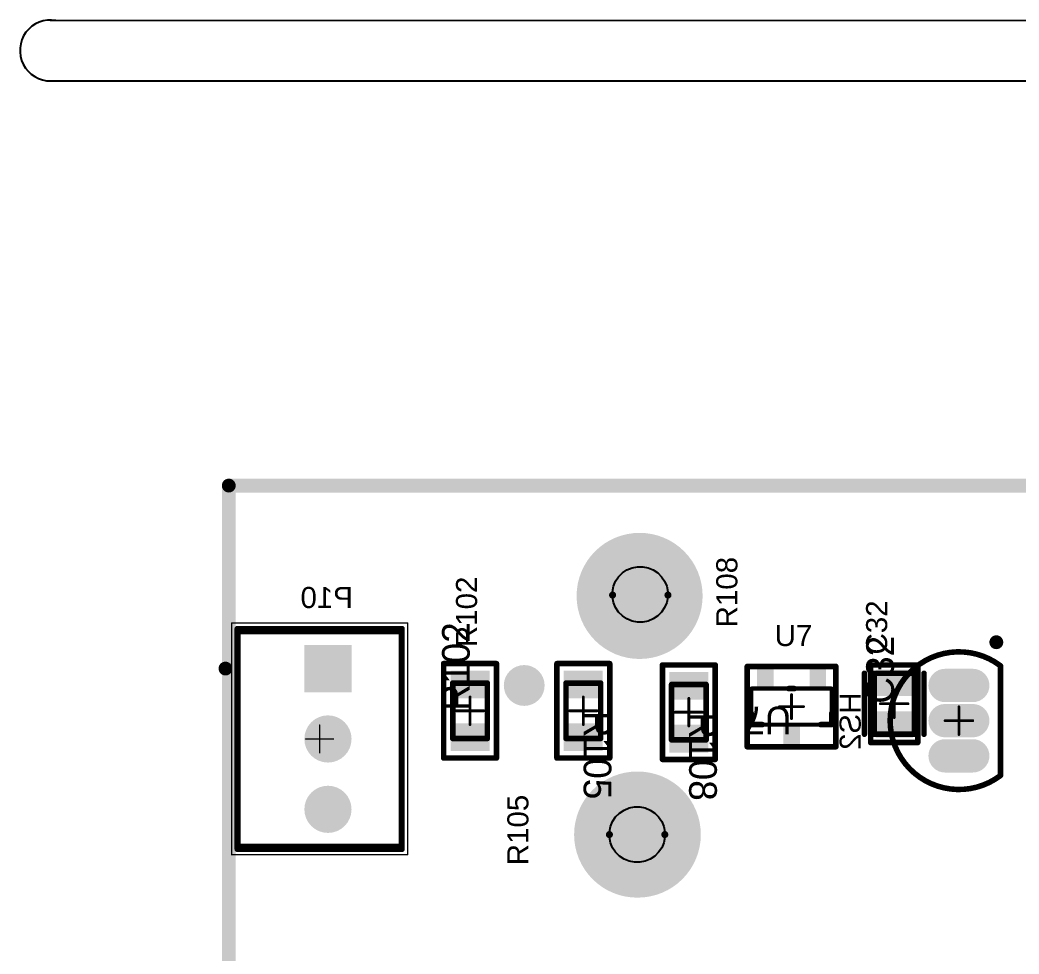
# Model space of a CAD drawing. Header units: millimetres. Extents: x 54 to 247, y 53 to 195.
# Drawn here: x 53.8 to 89.88, y 160.87 to 194.58 of the extents above; entities that cross this region are included whole.
import ezdxf

# ---------------------------------------------------------------- set-up
doc = ezdxf.new("R2010")
doc.units = ezdxf.units.MM
for name, color, linetype in [('BottomOverlay', 54, 'Continuous'), ('BottomSolder', 6, 'Continuous'), ('Mechanical1', 6, 'Continuous'), ('Mechanical10', 56, 'Continuous'), ('Mechanical12', 56, 'Continuous'), ('Mechanical13', 56, 'Continuous'), ('Mechanical15', 56, 'Continuous'), ('MultiLayer', 9, 'Continuous'), ('PadHoleLayer', 156, 'Continuous'), ('TopOverlay', 2, 'Continuous'), ('TopPaste', 8, 'Continuous'), ('TopSolder', 216, 'Continuous'), ('ViaHoleLayer', 16, 'Continuous')]:
    doc.layers.add(name, color=color, linetype=linetype)
doc.styles.add('Arial', font='arial.ttf', dxfattribs={"height": 0.2})

# ---------------------------------------------------------------- blocks, each defined once
blk = doc.blocks.new('N________TL431AQDBZR_215_0_2')
at = {"layer": 'TopPaste'}
for points in [[(-0.25, 0.7), (0.25, 0.7), (0.25, 1.3), (-0.25, 1.3)], [(-1.2, -1.301), (-0.7, -1.301), (-0.7, -0.701), (-1.2, -0.701)], [(0.7, -1.301), (1.2, -1.301), (1.2, -0.701), (0.7, -0.701)]]:
    blk.add_hatch(color=8, dxfattribs=at).paths.add_polyline_path(points)
at = {"layer": 'TopSolder'}
for points in [[(-0.3, 0.65), (-0.3, 1.35), (0.3, 1.35), (0.3, 0.65)], [(-1.25, -1.35), (-1.25, -0.65), (-0.65, -0.65), (-0.65, -1.35)], [(0.65, -1.35), (0.65, -0.65), (1.25, -0.65), (1.25, -1.35)]]:
    blk.add_hatch(color=216, dxfattribs=at).paths.add_polyline_path(points)
at = {"layer": 'Mechanical10', "const_width": 0.2}
for points in [[(1.6, 1.45), (-1.6, 1.45)], [(-1.6, 1.45), (-1.6, -1.45)], [(1.6, 1.45), (1.6, -1.45)], [(1.6, -1.45), (-1.6, -1.45)]]:
    blk.add_lwpolyline(points, dxfattribs=at)
at = {"layer": 'Mechanical10', "const_width": 0.1}
for points in [[(-1.65, 1.45, 1), (-1.55, 1.45, 1)], [(-1.65, 1.45, 1), (-1.55, 1.45, 1)], [(1.55, 1.45, 1), (1.65, 1.45, 1)], [(1.55, 1.45, 1), (1.65, 1.45, 1)], [(-1.65, -1.45, 1), (-1.55, -1.45, 1)], [(-1.65, -1.45, 1), (-1.55, -1.45, 1)], [(1.55, -1.45, 1), (1.65, -1.45, 1)], [(1.55, -1.45, 1), (1.65, -1.45, 1)]]:
    blk.add_lwpolyline(points, format="xyb", close=True, dxfattribs=at)
at = {"layer": 'Mechanical12', "const_width": 0.15}
for points in [[(1.45, 0.65), (-1.45, 0.65)], [(-1.45, 0.65), (-1.45, -0.65)], [(1.45, 0.65), (1.45, -0.65)], [(1.45, -0.65), (-1.45, -0.65)]]:
    blk.add_lwpolyline(points, dxfattribs=at)
at = {"layer": 'Mechanical12', "const_width": 0.075}
for points in [[(-1.487, 0.65, 1), (-1.412, 0.65, 1)], [(-1.487, 0.65, 1), (-1.412, 0.65, 1)], [(1.412, 0.65, 1), (1.487, 0.65, 1)], [(1.412, 0.65, 1), (1.487, 0.65, 1)], [(-1.487, -0.65, 1), (-1.412, -0.65, 1)], [(-1.487, -0.65, 1), (-1.412, -0.65, 1)], [(1.412, -0.65, 1), (1.487, -0.65, 1)], [(1.412, -0.65, 1), (1.487, -0.65, 1)]]:
    blk.add_lwpolyline(points, format="xyb", close=True, dxfattribs=at)
at = {"layer": 'Mechanical15'}
for points, const_width in [([(1.6, 1.45), (-1.6, 1.45)], 0.2), ([(-1.6, 1.45), (-1.6, -1.45)], 0.2), ([(1.6, 1.45), (1.6, -1.45)], 0.2), ([(0, 0.435), (0, -0.435)], 0.1), ([(0.435, 0), (-0.435, 0)], 0.1), ([(1.6, -1.45), (-1.6, -1.45)], 0.2)]:
    blk.add_lwpolyline(points, dxfattribs=dict(at, const_width=const_width))
for points, const_width in [([(-1.65, 1.45, 1), (-1.55, 1.45, 1)], 0.1), ([(-1.65, 1.45, 1), (-1.55, 1.45, 1)], 0.1), ([(1.55, 1.45, 1), (1.65, 1.45, 1)], 0.1), ([(1.55, 1.45, 1), (1.65, 1.45, 1)], 0.1), ([(-0.025, 0.435, 1), (0.025, 0.435, 1)], 0.05), ([(-0.46, 0, 1), (-0.41, 0, 1)], 0.05), ([(0.41, 0, 1), (0.46, 0, 1)], 0.05), ([(-0.025, -0.435, 1), (0.025, -0.435, 1)], 0.05), ([(-1.65, -1.45, 1), (-1.55, -1.45, 1)], 0.1), ([(-1.65, -1.45, 1), (-1.55, -1.45, 1)], 0.1), ([(1.55, -1.45, 1), (1.65, -1.45, 1)], 0.1), ([(1.55, -1.45, 1), (1.65, -1.45, 1)], 0.1)]:
    blk.add_lwpolyline(points, format="xyb", close=True, dxfattribs=dict(at, const_width=const_width))
at = {"layer": 'TopOverlay', "const_width": 0.2}
for points in [[(-1.45, 0.649), (-1.45, 0.249)], [(-1.049, 0.65), (-1.449, 0.65)], [(1.45, 0.65), (1.05, 0.65)], [(1.451, 0.649), (1.451, 0.249)], [(0.1, -0.65), (-0.1, -0.65)]]:
    blk.add_lwpolyline(points, dxfattribs=at)
at = {"layer": 'TopOverlay', "const_width": 0.1}
for points in [[(-1.5, 0.649, 1), (-1.4, 0.649, 1)], [(-1.499, 0.65, 1), (-1.399, 0.65, 1)], [(-1.099, 0.65, 1), (-0.999, 0.65, 1)], [(1, 0.65, 1), (1.1, 0.65, 1)], [(1.4, 0.65, 1), (1.5, 0.65, 1)], [(1.401, 0.649, 1), (1.501, 0.649, 1)], [(-1.5, 0.249, 1), (-1.4, 0.249, 1)], [(1.401, 0.249, 1), (1.501, 0.249, 1)], [(-0.15, -0.65, 1), (-0.05, -0.65, 1)], [(0.05, -0.65, 1), (0.15, -0.65, 1)]]:
    blk.add_lwpolyline(points, format="xyb", close=True, dxfattribs=at)
at = {"layer": 'Mechanical10'}
blk.add_text('U7', height=1, dxfattribs=at).set_placement((0, 0))
blk = doc.blocks.new('61900311121_B_3')
at = {"layer": 'BottomSolder'}
h = blk.add_hatch(color=6, dxfattribs=at)
edge = h.paths.add_edge_path()
edge.add_arc((-2.54, -0.3), 0.852, 0, 360)
h = blk.add_hatch(color=6, dxfattribs=at)
edge = h.paths.add_edge_path()
edge.add_arc((0, -0.3), 0.852, 0, 360)
blk.add_hatch(color=6, dxfattribs=at).paths.add_polyline_path([(1.688, 0.552), (3.392, 0.552), (3.392, -1.152), (1.688, -1.152)])
at = {"layer": 'MultiLayer'}
h = blk.add_hatch(color=9, dxfattribs=at)
edge = h.paths.add_edge_path()
edge.add_arc((-2.54, -0.3), 0.75, 0, 360)
h = blk.add_hatch(color=9, dxfattribs=at)
edge = h.paths.add_edge_path()
edge.add_arc((0, -0.3), 0.75, 0, 360)
blk.add_hatch(color=9, dxfattribs=at).paths.add_polyline_path([(1.79, 0.45), (3.29, 0.45), (3.29, -1.05), (1.79, -1.05)])
at = {"layer": 'PadHoleLayer'}
h = blk.add_hatch(color=156, dxfattribs=at)
edge = h.paths.add_edge_path()
edge.add_arc((-2.54, -0.3), 0.5, 0, 360)
h = blk.add_hatch(color=156, dxfattribs=at)
edge = h.paths.add_edge_path()
edge.add_arc((0, -0.3), 0.5, 0, 360)
h = blk.add_hatch(color=156, dxfattribs=at)
edge = h.paths.add_edge_path()
edge.add_arc((2.54, -0.3), 0.5, 0, 360)
at = {"layer": 'TopSolder'}
h = blk.add_hatch(color=216, dxfattribs=at)
edge = h.paths.add_edge_path()
edge.add_arc((-2.54, -0.3), 0.852, 0, 360)
h = blk.add_hatch(color=216, dxfattribs=at)
edge = h.paths.add_edge_path()
edge.add_arc((0, -0.3), 0.852, 0, 360)
blk.add_hatch(color=216, dxfattribs=at).paths.add_polyline_path([(1.688, 0.552), (3.392, 0.552), (3.392, -1.152), (1.688, -1.152)])
at = {"layer": 'BottomOverlay'}
for points, const_width in [([(2.665, 3.4, 1), (2.415, 3.4, 1)], 0.25), ([(2.353, 3.4, 1), (2.478, 3.4, 1)], 0.125), ([(2.602, 3.4, 1), (2.727, 3.4, 1)], 0.125), ([(-4.03, 2.975, 1), (-3.93, 2.975, 1)], 0.1), ([(-4.03, 2.975, 1), (-3.93, 2.975, 1)], 0.1), ([(3.93, 2.975, 1), (4.03, 2.975, 1)], 0.1), ([(3.93, 2.975, 1), (4.03, 2.975, 1)], 0.1), ([(-4.03, -2.975, 1), (-3.93, -2.975, 1)], 0.1), ([(-4.03, -2.975, 1), (-3.93, -2.975, 1)], 0.1), ([(3.93, -2.975, 1), (4.03, -2.975, 1)], 0.1), ([(3.93, -2.975, 1), (4.03, -2.975, 1)], 0.1)]:
    blk.add_lwpolyline(points, format="xyb", close=True, dxfattribs=dict(at, const_width=const_width))
at = {"layer": 'BottomOverlay', "const_width": 0.2}
for points in [[(-3.98, 2.975), (3.98, 2.975)], [(-3.98, 2.975), (-3.98, -2.975)], [(3.98, 2.975), (3.98, -2.975)], [(-3.98, -2.975), (3.98, -2.975)]]:
    blk.add_lwpolyline(points, dxfattribs=at)
at = {"layer": 'Mechanical13', "const_width": 0.1}
for points in [[(-3.83, 2.9), (-3.83, -2.9)], [(-3.83, 2.9), (3.83, 2.9)], [(3.83, 2.9), (3.83, -2.9)], [(-3.83, -2.9), (3.83, -2.9)]]:
    blk.add_lwpolyline(points, dxfattribs=at)
at = {"layer": 'Mechanical13', "const_width": 0.05}
for points in [[(-3.855, 2.9, 1), (-3.805, 2.9, 1)], [(-3.855, 2.9, 1), (-3.805, 2.9, 1)], [(3.805, 2.9, 1), (3.855, 2.9, 1)], [(3.805, 2.9, 1), (3.855, 2.9, 1)], [(-3.855, -2.9, 1), (-3.805, -2.9, 1)], [(-3.855, -2.9, 1), (-3.805, -2.9, 1)], [(3.805, -2.9, 1), (3.855, -2.9, 1)], [(3.805, -2.9, 1), (3.855, -2.9, 1)]]:
    blk.add_lwpolyline(points, format="xyb", close=True, dxfattribs=at)
at = {"layer": 'Mechanical15', "const_width": 0.05}
for points in [[(-4.18, 3.175), (-4.18, -3.175)], [(-4.18, 3.175), (4.18, 3.175)], [(4.18, 3.175), (4.18, -3.175)], [(0, 0.5), (0, -0.5)], [(-0.5, 0), (0.5, 0)], [(-4.18, -3.175), (4.18, -3.175)]]:
    blk.add_lwpolyline(points, dxfattribs=at)
at = {"layer": 'Mechanical15', "const_width": 0.025}
for points in [[(-4.192, 3.175, 1), (-4.167, 3.175, 1)], [(-4.192, 3.175, 1), (-4.167, 3.175, 1)], [(4.167, 3.175, 1), (4.192, 3.175, 1)], [(4.167, 3.175, 1), (4.192, 3.175, 1)], [(-0.012, 0.5, 1), (0.012, 0.5, 1)], [(-0.512, 0, 1), (-0.487, 0, 1)], [(0.488, 0, 1), (0.513, 0, 1)], [(-0.012, -0.5, 1), (0.012, -0.5, 1)], [(-4.192, -3.175, 1), (-4.167, -3.175, 1)], [(-4.192, -3.175, 1), (-4.167, -3.175, 1)], [(4.167, -3.175, 1), (4.192, -3.175, 1)], [(4.167, -3.175, 1), (4.192, -3.175, 1)]]:
    blk.add_lwpolyline(points, format="xyb", close=True, dxfattribs=at)
blk = doc.blocks.new('V______CRCW0805__3_IPC_B_183')
at = {"layer": 'TopPaste'}
for points in [[(-1.454, 0.704), (-0.448, 0.704), (-0.448, -0.704), (-1.454, -0.704)], [(0.448, 0.704), (1.454, 0.704), (1.454, -0.704), (0.448, -0.704)]]:
    blk.add_hatch(color=8, dxfattribs=at).paths.add_polyline_path(points)
at = {"layer": 'TopSolder'}
for points in [[(-1.454, 0.704), (-0.448, 0.704), (-0.448, -0.704), (-1.454, -0.704)], [(0.448, 0.704), (1.454, 0.704), (1.454, -0.704), (0.448, -0.704)]]:
    blk.add_hatch(color=216, dxfattribs=at).paths.add_polyline_path(points)
at = {"layer": 'Mechanical10', "const_width": 0.2}
for points in [[(1.704, 0.954), (-1.704, 0.954)], [(-1.704, -0.954), (-1.704, 0.954)], [(1.704, -0.954), (1.704, 0.954)], [(1.704, -0.954), (-1.704, -0.954)]]:
    blk.add_lwpolyline(points, dxfattribs=at)
at = {"layer": 'Mechanical10', "const_width": 0.1}
for points in [[(-1.754, 0.954, 1), (-1.654, 0.954, 1)], [(-1.754, 0.954, 1), (-1.654, 0.954, 1)], [(1.654, 0.954, 1), (1.754, 0.954, 1)], [(1.654, 0.954, 1), (1.754, 0.954, 1)], [(-1.754, -0.954, 1), (-1.654, -0.954, 1)], [(-1.754, -0.954, 1), (-1.654, -0.954, 1)], [(1.654, -0.954, 1), (1.754, -0.954, 1)], [(1.654, -0.954, 1), (1.754, -0.954, 1)]]:
    blk.add_lwpolyline(points, format="xyb", close=True, dxfattribs=at)
at = {"layer": 'Mechanical12', "const_width": 0.2}
for points in [[(1, 0.625), (-1, 0.625)], [(-1, -0.625), (-1, 0.625)], [(1, -0.625), (1, 0.625)], [(1, -0.625), (-1, -0.625)]]:
    blk.add_lwpolyline(points, dxfattribs=at)
at = {"layer": 'Mechanical12', "const_width": 0.1}
for points in [[(-1.05, 0.625, 1), (-0.95, 0.625, 1)], [(-1.05, 0.625, 1), (-0.95, 0.625, 1)], [(0.95, 0.625, 1), (1.05, 0.625, 1)], [(0.95, 0.625, 1), (1.05, 0.625, 1)], [(-1.05, -0.625, 1), (-0.95, -0.625, 1)], [(-1.05, -0.625, 1), (-0.95, -0.625, 1)], [(0.95, -0.625, 1), (1.05, -0.625, 1)], [(0.95, -0.625, 1), (1.05, -0.625, 1)]]:
    blk.add_lwpolyline(points, format="xyb", close=True, dxfattribs=at)
at = {"layer": 'Mechanical15'}
for points, const_width in [([(1.704, 0.954), (-1.704, 0.954)], 0.2), ([(-1.704, -0.954), (-1.704, 0.954)], 0.2), ([(1.704, -0.954), (1.704, 0.954)], 0.2), ([(0, -0.5), (0, 0.5)], 0.1), ([(0.5, 0), (-0.5, 0)], 0.1), ([(1.704, -0.954), (-1.704, -0.954)], 0.2)]:
    blk.add_lwpolyline(points, dxfattribs=dict(at, const_width=const_width))
for points, const_width in [([(-1.754, 0.954, 1), (-1.654, 0.954, 1)], 0.1), ([(-1.754, 0.954, 1), (-1.654, 0.954, 1)], 0.1), ([(1.654, 0.954, 1), (1.754, 0.954, 1)], 0.1), ([(1.654, 0.954, 1), (1.754, 0.954, 1)], 0.1), ([(-0.025, 0.5, 1), (0.025, 0.5, 1)], 0.05), ([(-0.525, 0, 1), (-0.475, 0, 1)], 0.05), ([(0.475, 0, 1), (0.525, 0, 1)], 0.05), ([(-0.025, -0.5, 1), (0.025, -0.5, 1)], 0.05), ([(-1.754, -0.954, 1), (-1.654, -0.954, 1)], 0.1), ([(-1.754, -0.954, 1), (-1.654, -0.954, 1)], 0.1), ([(1.654, -0.954, 1), (1.754, -0.954, 1)], 0.1), ([(1.654, -0.954, 1), (1.754, -0.954, 1)], 0.1)]:
    blk.add_lwpolyline(points, format="xyb", close=True, dxfattribs=dict(at, const_width=const_width))
at = {"layer": 'TopOverlay', "const_width": 0.2}
for points in [[(0.073, 0.625), (-0.073, 0.625)], [(0.073, -0.625), (-0.073, -0.625)]]:
    blk.add_lwpolyline(points, dxfattribs=at)
at = {"layer": 'TopOverlay', "const_width": 0.1}
for points in [[(-0.123, 0.625, 1), (-0.023, 0.625, 1)], [(0.023, 0.625, 1), (0.123, 0.625, 1)], [(-0.123, -0.625, 1), (-0.023, -0.625, 1)], [(0.023, -0.625, 1), (0.123, -0.625, 1)]]:
    blk.add_lwpolyline(points, format="xyb", close=True, dxfattribs=at)
at = {"layer": 'Mechanical10'}
blk.add_text('R108', height=1, dxfattribs=at).set_placement((0, 0.011))
blk = doc.blocks.new('V______CRCW0805__3_IPC_B_186')
at = {"layer": 'TopPaste'}
for points in [[(-1.454, 0.704), (-0.448, 0.704), (-0.448, -0.704), (-1.454, -0.704)], [(0.448, 0.704), (1.454, 0.704), (1.454, -0.704), (0.448, -0.704)]]:
    blk.add_hatch(color=8, dxfattribs=at).paths.add_polyline_path(points)
at = {"layer": 'TopSolder'}
for points in [[(-1.454, 0.704), (-0.448, 0.704), (-0.448, -0.704), (-1.454, -0.704)], [(0.448, 0.704), (1.454, 0.704), (1.454, -0.704), (0.448, -0.704)]]:
    blk.add_hatch(color=216, dxfattribs=at).paths.add_polyline_path(points)
at = {"layer": 'Mechanical10', "const_width": 0.2}
for points in [[(1.704, 0.954), (-1.704, 0.954)], [(-1.704, -0.954), (-1.704, 0.954)], [(1.704, -0.954), (1.704, 0.954)], [(1.704, -0.954), (-1.704, -0.954)]]:
    blk.add_lwpolyline(points, dxfattribs=at)
at = {"layer": 'Mechanical10', "const_width": 0.1}
for points in [[(-1.754, 0.954, 1), (-1.654, 0.954, 1)], [(-1.754, 0.954, 1), (-1.654, 0.954, 1)], [(1.654, 0.954, 1), (1.754, 0.954, 1)], [(1.654, 0.954, 1), (1.754, 0.954, 1)], [(-1.754, -0.954, 1), (-1.654, -0.954, 1)], [(-1.754, -0.954, 1), (-1.654, -0.954, 1)], [(1.654, -0.954, 1), (1.754, -0.954, 1)], [(1.654, -0.954, 1), (1.754, -0.954, 1)]]:
    blk.add_lwpolyline(points, format="xyb", close=True, dxfattribs=at)
at = {"layer": 'Mechanical12', "const_width": 0.2}
for points in [[(1, 0.625), (-1, 0.625)], [(-1, -0.625), (-1, 0.625)], [(1, -0.625), (1, 0.625)], [(1, -0.625), (-1, -0.625)]]:
    blk.add_lwpolyline(points, dxfattribs=at)
at = {"layer": 'Mechanical12', "const_width": 0.1}
for points in [[(-1.05, 0.625, 1), (-0.95, 0.625, 1)], [(-1.05, 0.625, 1), (-0.95, 0.625, 1)], [(0.95, 0.625, 1), (1.05, 0.625, 1)], [(0.95, 0.625, 1), (1.05, 0.625, 1)], [(-1.05, -0.625, 1), (-0.95, -0.625, 1)], [(-1.05, -0.625, 1), (-0.95, -0.625, 1)], [(0.95, -0.625, 1), (1.05, -0.625, 1)], [(0.95, -0.625, 1), (1.05, -0.625, 1)]]:
    blk.add_lwpolyline(points, format="xyb", close=True, dxfattribs=at)
at = {"layer": 'Mechanical15'}
for points, const_width in [([(1.704, 0.954), (-1.704, 0.954)], 0.2), ([(-1.704, -0.954), (-1.704, 0.954)], 0.2), ([(1.704, -0.954), (1.704, 0.954)], 0.2), ([(0, -0.5), (0, 0.5)], 0.1), ([(0.5, 0), (-0.5, 0)], 0.1), ([(1.704, -0.954), (-1.704, -0.954)], 0.2)]:
    blk.add_lwpolyline(points, dxfattribs=dict(at, const_width=const_width))
for points, const_width in [([(-1.754, 0.954, 1), (-1.654, 0.954, 1)], 0.1), ([(-1.754, 0.954, 1), (-1.654, 0.954, 1)], 0.1), ([(1.654, 0.954, 1), (1.754, 0.954, 1)], 0.1), ([(1.654, 0.954, 1), (1.754, 0.954, 1)], 0.1), ([(-0.025, 0.5, 1), (0.025, 0.5, 1)], 0.05), ([(-0.525, 0, 1), (-0.475, 0, 1)], 0.05), ([(0.475, 0, 1), (0.525, 0, 1)], 0.05), ([(-0.025, -0.5, 1), (0.025, -0.5, 1)], 0.05), ([(-1.754, -0.954, 1), (-1.654, -0.954, 1)], 0.1), ([(-1.754, -0.954, 1), (-1.654, -0.954, 1)], 0.1), ([(1.654, -0.954, 1), (1.754, -0.954, 1)], 0.1), ([(1.654, -0.954, 1), (1.754, -0.954, 1)], 0.1)]:
    blk.add_lwpolyline(points, format="xyb", close=True, dxfattribs=dict(at, const_width=const_width))
at = {"layer": 'TopOverlay', "const_width": 0.2}
for points in [[(0.073, 0.625), (-0.073, 0.625)], [(0.073, -0.625), (-0.073, -0.625)]]:
    blk.add_lwpolyline(points, dxfattribs=at)
at = {"layer": 'TopOverlay', "const_width": 0.1}
for points in [[(-0.123, 0.625, 1), (-0.023, 0.625, 1)], [(0.023, 0.625, 1), (0.123, 0.625, 1)], [(-0.123, -0.625, 1), (-0.023, -0.625, 1)], [(0.023, -0.625, 1), (0.123, -0.625, 1)]]:
    blk.add_lwpolyline(points, format="xyb", close=True, dxfattribs=at)
at = {"layer": 'Mechanical10'}
blk.add_text('R105', height=1, dxfattribs=at).set_placement((0, 0.011))
blk = doc.blocks.new('V______CRCW0805__3_IPC_B_189')
at = {"layer": 'TopPaste'}
for points in [[(-1.454, 0.704), (-0.448, 0.704), (-0.448, -0.704), (-1.454, -0.704)], [(0.448, 0.704), (1.454, 0.704), (1.454, -0.704), (0.448, -0.704)]]:
    blk.add_hatch(color=8, dxfattribs=at).paths.add_polyline_path(points)
at = {"layer": 'TopSolder'}
for points in [[(-1.454, 0.704), (-0.448, 0.704), (-0.448, -0.704), (-1.454, -0.704)], [(0.448, 0.704), (1.454, 0.704), (1.454, -0.704), (0.448, -0.704)]]:
    blk.add_hatch(color=216, dxfattribs=at).paths.add_polyline_path(points)
at = {"layer": 'Mechanical10', "const_width": 0.2}
for points in [[(-1.704, 0.954), (1.704, 0.954)], [(-1.704, 0.954), (-1.704, -0.954)], [(1.704, 0.954), (1.704, -0.954)], [(-1.704, -0.954), (1.704, -0.954)]]:
    blk.add_lwpolyline(points, dxfattribs=at)
at = {"layer": 'Mechanical10', "const_width": 0.1}
for points in [[(-1.754, 0.954, 1), (-1.654, 0.954, 1)], [(-1.754, 0.954, 1), (-1.654, 0.954, 1)], [(1.654, 0.954, 1), (1.754, 0.954, 1)], [(1.654, 0.954, 1), (1.754, 0.954, 1)], [(-1.754, -0.954, 1), (-1.654, -0.954, 1)], [(-1.754, -0.954, 1), (-1.654, -0.954, 1)], [(1.654, -0.954, 1), (1.754, -0.954, 1)], [(1.654, -0.954, 1), (1.754, -0.954, 1)]]:
    blk.add_lwpolyline(points, format="xyb", close=True, dxfattribs=at)
at = {"layer": 'Mechanical12', "const_width": 0.2}
for points in [[(-1, 0.625), (1, 0.625)], [(-1, 0.625), (-1, -0.625)], [(1, 0.625), (1, -0.625)], [(-1, -0.625), (1, -0.625)]]:
    blk.add_lwpolyline(points, dxfattribs=at)
at = {"layer": 'Mechanical12', "const_width": 0.1}
for points in [[(-1.05, 0.625, 1), (-0.95, 0.625, 1)], [(-1.05, 0.625, 1), (-0.95, 0.625, 1)], [(0.95, 0.625, 1), (1.05, 0.625, 1)], [(0.95, 0.625, 1), (1.05, 0.625, 1)], [(-1.05, -0.625, 1), (-0.95, -0.625, 1)], [(-1.05, -0.625, 1), (-0.95, -0.625, 1)], [(0.95, -0.625, 1), (1.05, -0.625, 1)], [(0.95, -0.625, 1), (1.05, -0.625, 1)]]:
    blk.add_lwpolyline(points, format="xyb", close=True, dxfattribs=at)
at = {"layer": 'Mechanical15'}
for points, const_width in [([(-1.704, 0.954), (1.704, 0.954)], 0.2), ([(-1.704, 0.954), (-1.704, -0.954)], 0.2), ([(1.704, 0.954), (1.704, -0.954)], 0.2), ([(0, 0.5), (0, -0.5)], 0.1), ([(-0.5, 0), (0.5, 0)], 0.1), ([(-1.704, -0.954), (1.704, -0.954)], 0.2)]:
    blk.add_lwpolyline(points, dxfattribs=dict(at, const_width=const_width))
for points, const_width in [([(-1.754, 0.954, 1), (-1.654, 0.954, 1)], 0.1), ([(-1.754, 0.954, 1), (-1.654, 0.954, 1)], 0.1), ([(1.654, 0.954, 1), (1.754, 0.954, 1)], 0.1), ([(1.654, 0.954, 1), (1.754, 0.954, 1)], 0.1), ([(-0.025, 0.5, 1), (0.025, 0.5, 1)], 0.05), ([(-0.525, 0, 1), (-0.475, 0, 1)], 0.05), ([(0.475, 0, 1), (0.525, 0, 1)], 0.05), ([(-0.025, -0.5, 1), (0.025, -0.5, 1)], 0.05), ([(-1.754, -0.954, 1), (-1.654, -0.954, 1)], 0.1), ([(-1.754, -0.954, 1), (-1.654, -0.954, 1)], 0.1), ([(1.654, -0.954, 1), (1.754, -0.954, 1)], 0.1), ([(1.654, -0.954, 1), (1.754, -0.954, 1)], 0.1)]:
    blk.add_lwpolyline(points, format="xyb", close=True, dxfattribs=dict(at, const_width=const_width))
at = {"layer": 'TopOverlay', "const_width": 0.2}
for points in [[(-0.073, 0.625), (0.073, 0.625)], [(-0.073, -0.625), (0.073, -0.625)]]:
    blk.add_lwpolyline(points, dxfattribs=at)
at = {"layer": 'TopOverlay', "const_width": 0.1}
for points in [[(-0.123, 0.625, 1), (-0.023, 0.625, 1)], [(0.023, 0.625, 1), (0.123, 0.625, 1)], [(-0.123, -0.625, 1), (-0.023, -0.625, 1)], [(0.023, -0.625, 1), (0.123, -0.625, 1)]]:
    blk.add_lwpolyline(points, format="xyb", close=True, dxfattribs=at)
at = {"layer": 'Mechanical10'}
blk.add_text('R102', height=1, dxfattribs=at).set_placement((0, 0.011))
blk = doc.blocks.new('KEMET_C0805C_DN_MFG_194')
at = {"layer": 'TopPaste'}
for points in [[(-1.225, 0.675), (-0.275, 0.675), (-0.275, -0.675), (-1.225, -0.675)], [(0.275, 0.675), (1.225, 0.675), (1.225, -0.675), (0.275, -0.675)]]:
    blk.add_hatch(color=8, dxfattribs=at).paths.add_polyline_path(points)
at = {"layer": 'TopSolder'}
for points in [[(-1.225, 0.675), (-0.275, 0.675), (-0.275, -0.675), (-1.225, -0.675)], [(0.275, 0.675), (1.225, 0.675), (1.225, -0.675), (0.275, -0.675)]]:
    blk.add_hatch(color=216, dxfattribs=at).paths.add_polyline_path(points)
at = {"layer": 'Mechanical10', "const_width": 0.2}
for points in [[(-1.4, 0.85), (1.4, 0.85)], [(-1.4, 0.85), (-1.4, -0.85)], [(1.4, 0.85), (1.4, -0.85)], [(-1.4, -0.85), (1.4, -0.85)]]:
    blk.add_lwpolyline(points, dxfattribs=at)
at = {"layer": 'Mechanical10', "const_width": 0.1}
for points in [[(-1.45, 0.85, 1), (-1.35, 0.85, 1)], [(-1.45, 0.85, 1), (-1.35, 0.85, 1)], [(1.35, 0.85, 1), (1.45, 0.85, 1)], [(1.35, 0.85, 1), (1.45, 0.85, 1)], [(-1.45, -0.85, 1), (-1.35, -0.85, 1)], [(-1.45, -0.85, 1), (-1.35, -0.85, 1)], [(1.35, -0.85, 1), (1.45, -0.85, 1)], [(1.35, -0.85, 1), (1.45, -0.85, 1)]]:
    blk.add_lwpolyline(points, format="xyb", close=True, dxfattribs=at)
at = {"layer": 'Mechanical12', "const_width": 0.2}
for points in [[(-1.1, 0.725), (1.1, 0.725)], [(-1.1, 0.725), (-1.1, -0.725)], [(1.1, 0.725), (1.1, -0.725)], [(-1.1, -0.725), (1.1, -0.725)]]:
    blk.add_lwpolyline(points, dxfattribs=at)
at = {"layer": 'Mechanical12', "const_width": 0.1}
for points in [[(-1.15, 0.725, 1), (-1.05, 0.725, 1)], [(-1.15, 0.725, 1), (-1.05, 0.725, 1)], [(1.05, 0.725, 1), (1.15, 0.725, 1)], [(1.05, 0.725, 1), (1.15, 0.725, 1)], [(-1.15, -0.725, 1), (-1.05, -0.725, 1)], [(-1.15, -0.725, 1), (-1.05, -0.725, 1)], [(1.05, -0.725, 1), (1.15, -0.725, 1)], [(1.05, -0.725, 1), (1.15, -0.725, 1)]]:
    blk.add_lwpolyline(points, format="xyb", close=True, dxfattribs=at)
at = {"layer": 'Mechanical15'}
for points, const_width in [([(-1.4, 0.85), (1.4, 0.85)], 0.2), ([(-1.4, 0.85), (-1.4, -0.85)], 0.2), ([(1.4, 0.85), (1.4, -0.85)], 0.2), ([(0, 0.5), (0, -0.5)], 0.1), ([(-0.5, 0), (0.5, 0)], 0.1), ([(-1.4, -0.85), (1.4, -0.85)], 0.2)]:
    blk.add_lwpolyline(points, dxfattribs=dict(at, const_width=const_width))
for points, const_width in [([(-1.45, 0.85, 1), (-1.35, 0.85, 1)], 0.1), ([(-1.45, 0.85, 1), (-1.35, 0.85, 1)], 0.1), ([(1.35, 0.85, 1), (1.45, 0.85, 1)], 0.1), ([(1.35, 0.85, 1), (1.45, 0.85, 1)], 0.1), ([(-0.025, 0.5, 1), (0.025, 0.5, 1)], 0.05), ([(-0.525, 0, 1), (-0.475, 0, 1)], 0.05), ([(0.475, 0, 1), (0.525, 0, 1)], 0.05), ([(-0.025, -0.5, 1), (0.025, -0.5, 1)], 0.05), ([(-1.45, -0.85, 1), (-1.35, -0.85, 1)], 0.1), ([(-1.45, -0.85, 1), (-1.35, -0.85, 1)], 0.1), ([(1.35, -0.85, 1), (1.45, -0.85, 1)], 0.1), ([(1.35, -0.85, 1), (1.45, -0.85, 1)], 0.1)]:
    blk.add_lwpolyline(points, format="xyb", close=True, dxfattribs=dict(at, const_width=const_width))
at = {"layer": 'TopOverlay', "const_width": 0.2}
for points in [[(-1.1, 1.075), (1.1, 1.075)], [(-1.1, -1.075), (1.1, -1.075)]]:
    blk.add_lwpolyline(points, dxfattribs=at)
at = {"layer": 'TopOverlay', "const_width": 0.1}
for points in [[(-1.15, 1.075, 1), (-1.05, 1.075, 1)], [(1.05, 1.075, 1), (1.15, 1.075, 1)], [(-1.15, -1.075, 1), (-1.05, -1.075, 1)], [(1.05, -1.075, 1), (1.15, -1.075, 1)]]:
    blk.add_lwpolyline(points, format="xyb", close=True, dxfattribs=at)
at = {"layer": 'Mechanical10'}
blk.add_text('C32', height=1, dxfattribs=at).set_placement((0, 0.011))
blk = doc.blocks.new('TO_92A_B_209')
at = {"layer": 'BottomSolder'}
h = blk.add_hatch(color=6, dxfattribs=at)
edge = h.paths.add_edge_path()
edge.add_arc((-0.5, 1.27), 0.602, 90, 270)
edge.add_line((-0.5, 0.668), (0.5, 0.668))
edge.add_arc((0.5, 1.27), 0.602, 270, 450)
edge.add_line((0.5, 1.872), (-0.5, 1.872))
h = blk.add_hatch(color=6, dxfattribs=at)
edge = h.paths.add_edge_path()
edge.add_arc((-0.5, 0), 0.602, 90, 270)
edge.add_line((-0.5, -0.602), (0.5, -0.602))
edge.add_arc((0.5, 0), 0.602, 270, 450)
edge.add_line((0.5, 0.602), (-0.5, 0.602))
h = blk.add_hatch(color=6, dxfattribs=at)
edge = h.paths.add_edge_path()
edge.add_arc((-0.5, -1.27), 0.602, 90, 270)
edge.add_line((-0.5, -1.872), (0.5, -1.872))
edge.add_arc((0.5, -1.27), 0.602, 270, 450)
edge.add_line((0.5, -0.668), (-0.5, -0.668))
at = {"layer": 'MultiLayer'}
h = blk.add_hatch(color=9, dxfattribs=at)
edge = h.paths.add_edge_path()
edge.add_arc((-0.5, 1.27), 0.5, 90, 270)
edge.add_line((-0.5, 0.77), (0.5, 0.77))
edge.add_arc((0.5, 1.27), 0.5, 270, 450)
edge.add_line((0.5, 1.77), (-0.5, 1.77))
h = blk.add_hatch(color=9, dxfattribs=at)
edge = h.paths.add_edge_path()
edge.add_arc((-0.5, 0), 0.5, 90, 270)
edge.add_line((-0.5, -0.5), (0.5, -0.5))
edge.add_arc((0.5, 0), 0.5, 270, 450)
edge.add_line((0.5, 0.5), (-0.5, 0.5))
h = blk.add_hatch(color=9, dxfattribs=at)
edge = h.paths.add_edge_path()
edge.add_arc((-0.5, -1.27), 0.5, 90, 270)
edge.add_line((-0.5, -1.77), (0.5, -1.77))
edge.add_arc((0.5, -1.27), 0.5, 270, 450)
edge.add_line((0.5, -0.77), (-0.5, -0.77))
at = {"layer": 'PadHoleLayer'}
h = blk.add_hatch(color=156, dxfattribs=at)
edge = h.paths.add_edge_path()
edge.add_arc((0, 1.27), 0.45, 0, 360)
h = blk.add_hatch(color=156, dxfattribs=at)
edge = h.paths.add_edge_path()
edge.add_arc((0, 0), 0.45, 0, 360)
h = blk.add_hatch(color=156, dxfattribs=at)
edge = h.paths.add_edge_path()
edge.add_arc((0, -1.27), 0.45, 0, 360)
at = {"layer": 'TopSolder'}
h = blk.add_hatch(color=216, dxfattribs=at)
edge = h.paths.add_edge_path()
edge.add_arc((-0.5, 1.27), 0.602, 90, 270)
edge.add_line((-0.5, 0.668), (0.5, 0.668))
edge.add_arc((0.5, 1.27), 0.602, 270, 450)
edge.add_line((0.5, 1.872), (-0.5, 1.872))
h = blk.add_hatch(color=216, dxfattribs=at)
edge = h.paths.add_edge_path()
edge.add_arc((-0.5, 0), 0.602, 90, 270)
edge.add_line((-0.5, -0.602), (0.5, -0.602))
edge.add_arc((0.5, 0), 0.602, 270, 450)
edge.add_line((0.5, 0.602), (-0.5, 0.602))
h = blk.add_hatch(color=216, dxfattribs=at)
edge = h.paths.add_edge_path()
edge.add_arc((-0.5, -1.27), 0.602, 90, 270)
edge.add_line((-0.5, -1.872), (0.5, -1.872))
edge.add_arc((0.5, -1.27), 0.602, 270, 450)
edge.add_line((0.5, -0.668), (-0.5, -0.668))
at = {"layer": 'BottomOverlay'}
for points, const_width in [([(1.475, 2.83, 1), (1.225, 2.83, 1)], 0.25), ([(1.162, 2.83, 1), (1.287, 2.83, 1)], 0.125), ([(1.413, 2.83, 1), (1.538, 2.83, 1)], 0.125), ([(1.45, 1.98, 1), (1.55, 1.98, 1)], 0.1), ([(1.45, 1.98, 1), (1.55, 1.98, 1)], 0.1), ([(1.45, -1.98, 1), (1.55, -1.98, 1)], 0.1), ([(1.45, -1.98, 1), (1.55, -1.98, 1)], 0.1)]:
    blk.add_lwpolyline(points, format="xyb", close=True, dxfattribs=dict(at, const_width=const_width))
at = {"layer": 'BottomOverlay', "const_width": 0.2}
blk.add_lwpolyline([(1.5, -1.98, -2.01215), (1.5, 1.98)], format="xyb", dxfattribs=at)
blk.add_lwpolyline([(1.5, -1.98), (1.5, 1.98)], dxfattribs=at)
at = {"layer": 'Mechanical13', "const_width": 0.1}
blk.add_lwpolyline([(1.5, -1.98, -2.01215), (1.5, 1.98)], format="xyb", dxfattribs=at)
blk.add_lwpolyline([(1.5, -1.98), (1.5, 1.98)], dxfattribs=at)
at = {"layer": 'Mechanical13', "const_width": 0.05}
for points in [[(1.475, 1.98, 1), (1.525, 1.98, 1)], [(1.475, 1.98, 1), (1.525, 1.98, 1)], [(1.475, -1.98, 1), (1.525, -1.98, 1)], [(1.475, -1.98, 1), (1.525, -1.98, 1)]]:
    blk.add_lwpolyline(points, format="xyb", close=True, dxfattribs=at)
at = {"layer": 'Mechanical15', "const_width": 0.1}
for points in [[(0, -0.5), (0, 0.5)], [(-0.5, 0), (0.5, 0)]]:
    blk.add_lwpolyline(points, dxfattribs=at)
at = {"layer": 'Mechanical15', "const_width": 0.05}
for points in [[(-0.025, 0.5, 1), (0.025, 0.5, 1)], [(-0.525, 0, 1), (-0.475, 0, 1)], [(0.475, 0, 1), (0.525, 0, 1)], [(-0.025, -0.5, 1), (0.025, -0.5, 1)]]:
    blk.add_lwpolyline(points, format="xyb", close=True, dxfattribs=at)

msp = doc.modelspace()

# ---------------------------------------------------------------- hatches: boundary and pattern name
at = {"layer": 'BottomSolder'}
h = msp.add_hatch(color=6, dxfattribs=at)
edge = h.paths.add_edge_path()
edge.add_arc((72.009, 170.561), 0.737, 0, 360)
at = {"layer": 'TopSolder'}
h = msp.add_hatch(color=216, dxfattribs=at)
edge = h.paths.add_edge_path()
edge.add_arc((72.009, 170.561), 0.737, 0, 360)
at = {"layer": 'ViaHoleLayer'}
h = msp.add_hatch(color=16, dxfattribs=at)
edge = h.paths.add_edge_path()
edge.add_arc((72.009, 170.561), 0.356, 0, 360)

# ---------------------------------------------------------------- linework, layer by layer
at = {"layer": 'BottomSolder'}
for points, const_width in [([(76.201, 173.793, 1), (76.15, 173.793, 1)], 4.5), ([(75.025, 173.793, 1), (77.275, 173.793, 1)], 2.25), ([(75.076, 173.793, 1), (77.326, 173.793, 1)], 2.25), ([(76.136, 165.18, 1), (76.086, 165.18, 1)], 4.5), ([(74.961, 165.18, 1), (77.211, 165.18, 1)], 2.25), ([(75.012, 165.18, 1), (77.261, 165.18, 1)], 2.25)]:
    msp.add_lwpolyline(points, format="xyb", close=True, dxfattribs=dict(at, const_width=const_width))
at = {"layer": 'Mechanical1'}
for points in [[(54.901, 194.56), (229.901, 194.578)], [(54.915, 192.378), (229.901, 192.378)]]:
    msp.add_lwpolyline(points, dxfattribs=at)
at = {"layer": 'Mechanical1', "const_width": 0.5}
for points in [[(61.341, 177.775), (246.341, 177.775)], [(61.341, 53.061), (61.341, 177.775)]]:
    msp.add_lwpolyline(points, dxfattribs=at)
at = {"layer": 'Mechanical1'}
for points, const_width in [([(61.216, 177.775, 1), (61.466, 177.775, 1)], 0.25), ([(61.216, 177.775, 1), (61.466, 177.775, 1)], 0.25), ([(77.199, 173.823, 1), (75.199, 173.823, 1)], 0.254), ([(75.136, 173.823, 1), (75.263, 173.823, 1)], 0.127), ([(77.136, 173.823, 1), (77.263, 173.823, 1)], 0.127), ([(77.086, 165.18, 1), (75.086, 165.18, 1)], 0.254), ([(75.022, 165.18, 1), (75.149, 165.18, 1)], 0.127), ([(77.022, 165.18, 1), (77.149, 165.18, 1)], 0.127)]:
    msp.add_lwpolyline(points, format="xyb", close=True, dxfattribs=dict(at, const_width=const_width))
msp.add_arc((54.901, 193.478), 1.1, 79.7293, 270.7203, dxfattribs=at)
at = {"layer": 'MultiLayer'}
for p, q in [((75.416, 174.485), (75.555, 174.624)), ((75.555, 174.624), (75.719, 174.734)), ((75.719, 174.734), (75.901, 174.809)), ((75.901, 174.809), (76.094, 174.847)), ((76.094, 174.847), (76.193, 174.847)), ((76.193, 174.847), (76.291, 174.847)), ((76.291, 174.847), (76.484, 174.809)), ((76.484, 174.809), (76.666, 174.734)), ((76.666, 174.734), (76.83, 174.624)), ((76.83, 174.624), (76.969, 174.485)), ((75.231, 174.139), (75.306, 174.321)), ((75.306, 174.321), (75.416, 174.485)), ((76.969, 174.485), (77.079, 174.321)), ((77.079, 174.321), (77.154, 174.139)), ((75.193, 173.946), (75.231, 174.139)), ((75.193, 173.847), (75.193, 173.946)), ((77.154, 174.139), (77.193, 173.946)), ((77.193, 173.946), (77.193, 173.847)), ((75.193, 173.749), (75.193, 173.847)), ((75.231, 173.556), (75.193, 173.749)), ((75.306, 173.374), (75.231, 173.556)), ((77.154, 173.556), (77.079, 173.374)), ((77.193, 173.749), (77.154, 173.556)), ((77.193, 173.847), (77.193, 173.749)), ((75.416, 173.21), (75.306, 173.374)), ((75.555, 173.071), (75.416, 173.21)), ((76.969, 173.21), (76.83, 173.071)), ((77.079, 173.374), (76.969, 173.21)), ((75.719, 172.961), (75.555, 173.071)), ((75.901, 172.886), (75.719, 172.961)), ((76.094, 172.847), (75.901, 172.886)), ((76.193, 172.847), (76.094, 172.847)), ((76.193, 172.847), (76.193, 172.847)), ((76.291, 172.847), (76.193, 172.847)), ((76.484, 172.886), (76.291, 172.847)), ((76.666, 172.961), (76.484, 172.886)), ((76.83, 173.071), (76.666, 172.961)), ((75.309, 165.817), (75.448, 165.956)), ((75.448, 165.956), (75.612, 166.066)), ((75.612, 166.066), (75.794, 166.141)), ((75.794, 166.141), (75.987, 166.18)), ((75.987, 166.18), (76.086, 166.18)), ((76.086, 166.18), (76.184, 166.18)), ((76.184, 166.18), (76.377, 166.141)), ((76.377, 166.141), (76.559, 166.066)), ((76.559, 166.066), (76.723, 165.956)), ((76.723, 165.956), (76.862, 165.817)), ((75.124, 165.471), (75.2, 165.653)), ((75.2, 165.653), (75.309, 165.817)), ((76.862, 165.817), (76.972, 165.653)), ((76.972, 165.653), (77.047, 165.471)), ((75.086, 165.278), (75.124, 165.471)), ((75.086, 165.18), (75.086, 165.278)), ((77.047, 165.471), (77.086, 165.278)), ((77.086, 165.278), (77.086, 165.18)), ((75.086, 165.081), (75.086, 165.18)), ((75.124, 164.888), (75.086, 165.081)), ((75.2, 164.706), (75.124, 164.888)), ((77.047, 164.888), (76.972, 164.706)), ((77.086, 165.081), (77.047, 164.888)), ((77.086, 165.18), (77.086, 165.081)), ((75.309, 164.542), (75.2, 164.706)), ((75.448, 164.403), (75.309, 164.542)), ((76.862, 164.542), (76.723, 164.403)), ((76.972, 164.706), (76.862, 164.542)), ((75.612, 164.293), (75.448, 164.403)), ((75.794, 164.218), (75.612, 164.293)), ((75.987, 164.18), (75.794, 164.218)), ((76.086, 164.18), (75.987, 164.18)), ((76.086, 164.18), (76.086, 164.18)), ((76.184, 164.18), (76.086, 164.18)), ((76.377, 164.218), (76.184, 164.18)), ((76.559, 164.293), (76.377, 164.218)), ((76.723, 164.403), (76.559, 164.293))]:
    msp.add_line(p, q, dxfattribs=at)
at = {"layer": 'TopSolder'}
for points, const_width in [([(76.201, 173.793, 1), (76.15, 173.793, 1)], 4.5), ([(75.025, 173.793, 1), (77.275, 173.793, 1)], 2.25), ([(75.076, 173.793, 1), (77.326, 173.793, 1)], 2.25), ([(76.111, 165.18, 1), (76.06, 165.18, 1)], 4.5), ([(74.935, 165.18, 1), (77.185, 165.18, 1)], 2.25), ([(74.986, 165.18, 1), (77.236, 165.18, 1)], 2.25)]:
    msp.add_lwpolyline(points, format="xyb", close=True, dxfattribs=dict(at, const_width=const_width))

# ---------------------------------------------------------------- block references
for name, p, rotation in [('61900311121_B_3', (64.622, 168.631), 90), ('V______CRCW0805__3_IPC_B_189', (70.053, 169.647), 90), ('KEMET_C0805C_DN_MFG_194', (85.369, 169.901), 90), ('V______CRCW0805__3_IPC_B_186', (74.143, 169.647), 270), ('V______CRCW0805__3_IPC_B_183', (77.953, 169.596), 270), ('N________TL431AQDBZR_215_0_2', (81.661, 169.799), 180)]:
    msp.add_blockref(name, p, dxfattribs=dict(rotation=rotation))
msp.add_blockref('TO_92A_B_209', (87.706, 169.291))

# ---------------------------------------------------------------- texts
at = {"layer": 'BottomOverlay', "style": 'Arial', "text_generation_flag": 2}
msp.add_text('P10', height=0.762, dxfattribs=at).set_placement((65.824, 173.355))
msp.add_text('HS2', height=0.762, rotation=90, dxfattribs=at).set_placement((84.159, 170.307))
at = {"layer": 'TopOverlay', "style": 'Arial'}
for s, p in [('R108', (79.705, 172.657)), ('R102', (70.307, 171.946)), ('C32', (85.115, 171.679)), ('R105', (72.161, 164.072))]:
    msp.add_text(s, height=0.762, rotation=90, dxfattribs=at).set_placement(p)
msp.add_text('U7', height=0.762, dxfattribs=at).set_placement((81.052, 171.984))

doc.saveas('drawing.dxf')
